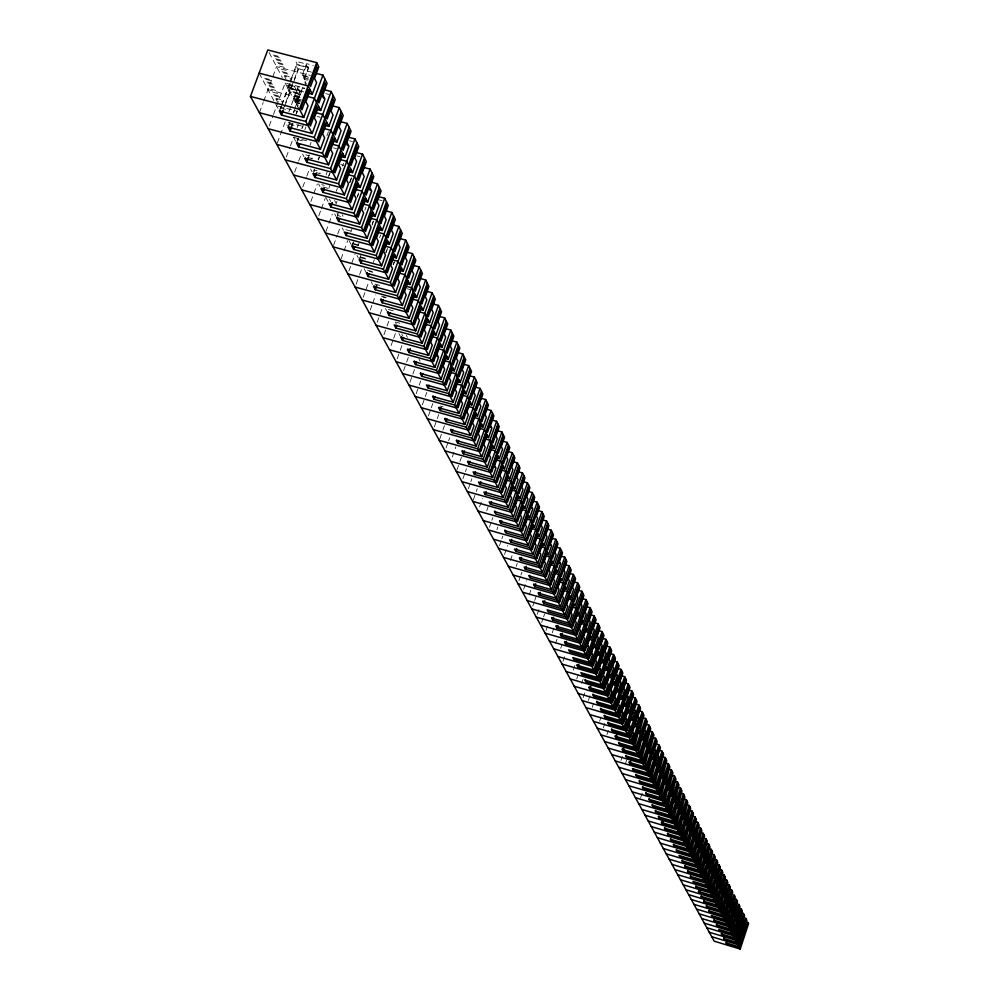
<?xml version="1.0" encoding="UTF-8"?>
<svg xmlns="http://www.w3.org/2000/svg" width="999" height="999" viewBox="0 0 999 999"><rect width="100%" height="100%" fill="white"/><g stroke="black" fill="none" stroke-linecap="round" stroke-linejoin="round"><path stroke-width="0.75" stroke-dasharray="5 3.75" d="M640.609 797.839L642.557 792.057M620.978 760.426L622.352 756.355M625.299 764.01L626.673 759.952M603.309 727.909L605.207 722.327M606.93 734.565L608.341 730.406M581.643 683.341L583.129 679.008M583.079 697.702L586.026 689.085M588.399 700.461L590.834 693.318M592.195 707.454L593.643 703.196M599.65 721.166L601.073 716.957M560.714 648.314L562.125 644.23M562.999 661.363L565.322 654.595M573.226 670.179L575.736 662.874M576.723 678.983L578.209 674.625M537.25 614.298L539.685 607.267M541.683 622.402L543.131 618.206M543.618 616.808L544.58 614.023M546.053 630.394L547.489 626.236M552.272 632.767L554.657 625.874M555.581 643.331L556.992 639.223M518.931 580.794L520.429 576.473M520.929 575.037L521.928 572.152M523.601 589.335L526.585 580.744M529.195 594.929L531.168 589.235M532.767 606.093L534.228 601.848M534.715 600.436L537.175 593.369M499.5 545.654L501.411 540.197M501.885 538.836L502.847 536.101M504.52 554.445L507.592 545.641M510.402 560.439L512.437 554.595M516.208 566.333L517.22 563.436M479.545 506.868L482.492 498.464M486.713 510.851L488.174 506.68M489.423 527.222L491.358 521.69M491.845 520.317L492.807 517.544M496.903 529.632L497.864 526.898M456.88 470.104L459.428 462.924M459.927 461.476L461.451 457.167M462.924 478.783L464.947 473.076M465.447 471.64L466.458 468.793M468.381 488.748L470.379 483.079M470.879 481.655L471.878 478.821M473.264 499.987L475.736 492.944M476.236 491.533L477.222 488.711M439.772 438.873L442.37 431.543M442.894 430.07L444.455 425.661M446.078 447.989L448.139 442.157M448.663 440.696L449.687 437.787M452.285 456.955L455.869 446.828M416.171 393.681L418.668 386.663M419.18 385.264L420.679 381.056M422.315 404.92L424.8 397.952M425.299 396.566L426.785 392.382M428.371 415.984L430.831 409.078M431.331 407.692L432.804 403.546M434.34 426.885L438.736 414.535M397.127 358.878L399.7 351.723M400.212 350.287L402.272 344.555M403.584 370.666L406.131 363.549M406.63 362.125L408.678 356.443M409.927 382.255L414.473 369.555M377.16 322.39L382.442 307.742M383.928 334.752L386.551 327.485M387.063 326.024L389.16 320.217M391.096 345.467L393.181 339.697M393.693 338.261L395.766 332.48M356.119 284.265L359.165 275.874M359.665 274.475L361.7 268.893M379.645 237.65L380.644 234.902M373.314 262.412L374.338 259.59M363.224 297.252L368.756 281.993M385.714 252.772L386.738 249.962M386.151 252.535L387.624 248.451M370.217 310.027L372.202 304.508M372.702 303.134L375.686 294.88M393.107 264.673L394.118 261.888M393.519 264.485L394.493 261.775M356.98 197.29L358.566 192.957M357.43 197.065L358.454 194.256M341.021 259.053L347.752 240.597M350.849 232.105L351.873 229.27M352.322 244.568L353.371 241.696M364.872 210.077L365.921 207.218M352.385 245.404L353.396 242.607M348.888 271.066L355.032 254.158M358.104 245.729L359.128 242.907M359.677 258.304L360.714 255.444M372.115 224.076L373.139 221.229M359.74 259.128L360.751 256.356M372.04 225.275L373.539 221.129M318.731 215.946L320.854 210.14M321.391 208.679L325.112 198.514M328.833 188.361L329.895 185.464M342.557 166.146L343.556 163.399M336.251 191.296L337.287 188.436M325.936 231.518L332.267 214.223M335.951 204.146L337 201.274M337.212 216.396L338.274 213.461M349.475 182.817L351.611 176.985M349.937 182.592L352.01 176.935M333.541 245.404L337.2 235.389M337.724 233.966L340.334 226.81M310.152 145.03L311.089 142.457M308.079 157.867L309.153 154.945M302.772 187.1L306.343 177.422M306.843 176.036L309.39 169.106M313.499 172.303L314.523 169.505M318.132 159.678L319.168 156.868M326.898 135.864L328.434 131.656M318.406 160.015L319.48 157.105M310.851 201.561L317.307 183.991M326.124 174.763L327.148 171.978M328.434 176.523L329.495 173.639M329.121 175.724L330.132 172.939M277.335 143.007L285.214 121.728L287.3 125.637M288.873 111.826L290.971 106.169M291.496 104.758L293.594 99.101L301.036 101.049M299.887 103.659L295.816 102.597L293.669 98.501L297.977 86.863L304.77 88.649M307.118 80.107L304.395 79.396L302.272 75.25L306.568 63.649L313.361 65.422M297.827 88.436L294.318 97.89L296.678 102.41L299.538 103.159M306.418 65.222L302.922 74.663L305.269 79.208L308.117 79.945M295.966 101.036L299.463 91.583L297.103 87.063L287.125 84.453L290.222 90.347L297.989 69.393L296.353 66.221L290.522 81.955M304.558 77.835L308.042 68.419L305.694 63.849L295.729 61.264L297.365 64.46L307.317 67.045M295.816 102.597L300.112 90.984L297.977 86.863M304.395 79.396L308.679 67.82L306.568 63.649M287.962 127.123L289.56 122.802M293.281 112.737L294.343 109.853M294.88 108.416L303.908 84.016M289.086 125.212L290.06 122.602M293.918 112.163L294.88 109.553M297.115 103.509L302.897 87.9M291.271 126.786L292.295 124.013M295.891 114.286L296.915 111.513M291.696 126.798L292.757 123.926M296.466 113.874L297.527 111.001M286.313 157.03L289.947 147.19M290.472 145.779L293.594 137.338L309.84 141.633M297.215 127.522L298.251 124.713M296.978 141.508L298.027 138.649M301.723 128.671L302.772 125.812M297.565 141.034L298.526 138.449M302.347 128.097L303.296 125.512M304.857 129.758L305.906 126.91M294.618 172.203L298.214 162.437M298.738 161.039L301.311 154.071M259.403 112.712L263.162 102.622M263.699 101.186L276.548 66.633L310.339 75.437M269.243 125.862L272.964 115.847M273.489 114.41L285.14 83.017L304.67 88.112M279.308 111.014L280.919 106.656M281.456 105.207L290.597 80.569M291.134 79.121L296.503 64.648L308.679 67.82M280.457 109.091L281.431 106.456M281.918 105.132L287.762 89.361L289.423 92.507L285.264 103.709M288.574 87.2L290.035 83.267M283.192 109.303L284.752 105.107M284.703 106.381L298.639 68.806L296.503 64.648M273.326 55.02L278.821 56.444L277.397 53.721M298.639 68.806L311.513 72.153M302.272 75.25L309.066 77.023M303.646 76.036L312.212 78.259M308.454 78.933L304.22 77.822L305.831 80.956M325.699 93.606L328.708 94.393M264.698 78.184L270.205 79.62L268.768 76.923M288.773 87.612L298.738 90.21M303.708 91.933L287.912 87.8L290.072 91.908L301.536 94.905M300.075 97.378L294.867 96.016L296.191 98.539L301.386 99.9M267.982 89.648L300.337 98.114M293.669 98.501L300.462 100.275M295.042 99.276L303.609 101.523M300.262 102.048L295.704 100.824L298.202 105.557M278.184 106.231L297.727 111.364M317.27 116.496L320.267 117.283M280.719 108.104L286.126 109.528M288.187 122.515L303.097 126.436M289.211 123.976L294.58 125.387L295.929 127.934M349.55 140.809L352.485 141.583M333.479 147.877L336.438 148.651M297.552 139.548L302.872 140.959M356.98 155.931L359.977 156.718M305.744 154.857L309.69 155.894M340.746 164.535L343.718 165.322M308.366 157.655L312.325 158.704L311.014 156.244M316.383 172.64L320.292 173.676L319.018 171.266L313.786 169.88L315.072 172.29M321.69 184.653L324.275 185.339M379.195 199.887L382.118 200.662M322.952 187.013L328.134 188.399L326.873 186.026M345.791 229.683L350.849 231.031L349.65 228.783M353.147 243.419L358.154 244.767L356.98 242.557M353.671 244.268L358.516 245.567M360.377 256.918L365.347 258.266L364.185 256.094M365.696 259.053L360.889 257.754L362.013 259.865M367.482 270.205L372.415 271.541M369.18 271.353L372.764 272.315M407.13 288.761L410.089 289.56M379.707 285.364L374.975 284.078L376.061 286.114M381.356 296.116L386.213 297.44M383.017 297.227L385.364 297.864M393.269 310.814L388.599 309.54L389.66 311.513M396.416 322.277L399.875 323.226M440.259 406.056L443.181 406.868M259.128 73.152L278.808 109.815M293.594 137.338L295.642 141.171M302.56 154.033L304.021 156.781M310.627 169.068L312.075 171.766M318.556 183.841L319.98 186.488M325.649 197.053L328.434 202.248M334.69 213.898L336.064 216.446M342.207 227.884L343.556 230.394M348.988 240.534L351.173 244.605M356.98 255.419L358.416 258.092M364.123 268.719L366.233 272.652M371.141 281.793L372.527 284.378M385.514 308.566L386.85 311.064M398.976 333.629L400.412 336.313M277.385 101.723L276.011 99.176L281.281 100.562L282.63 103.097M329.458 199.151L330.706 201.486M337.088 213.411L338.311 215.697L343.406 217.07L342.182 214.773M395.254 321.965L396.291 323.901M401.798 334.19L402.822 336.101M334.59 200.524L335.839 202.859M406.381 335.439L407.405 337.35M419.093 359.303L420.079 361.151M269.131 52.522L282.28 77.56M285.14 83.017L297.739 106.993M285.876 78.846L284.528 76.261L289.785 77.635L291.121 80.207M290.559 87.924L289.186 85.302L294.58 86.713L295.954 89.336M297.59 101.349L298.938 103.921M296.478 104.108L298.589 108.129M304.97 81.144L306.368 83.866M304.82 82.692L306.418 85.814M279.258 57.443L273.951 56.056L275.324 58.691L280.632 60.077L279.258 57.443M281.181 61.126L275.874 59.753L277.247 62.375L282.555 63.749L281.181 61.126M283.092 64.798L277.797 63.424L279.171 66.034L284.453 67.408L283.092 64.798M286.076 70.367L280.619 68.956L282.018 71.628L287.462 73.039L286.076 70.367M287.899 74.013L282.63 72.64L283.978 75.237L289.248 76.598L287.899 74.013M270.654 80.594L265.334 79.208L266.721 81.806L272.028 83.204L270.654 80.594M296.378 90.297L291.159 88.923L292.482 91.471L297.702 92.832L296.378 90.297M272.59 84.241L267.282 82.855L268.669 85.439L273.963 86.838L272.59 84.241M298.226 93.844L293.019 92.482L294.343 95.005L299.538 96.366L298.226 93.844M274.525 87.875L269.218 86.488L270.604 89.061L275.899 90.447L274.525 87.875M277.535 93.382L272.078 91.945L273.489 94.593L278.933 96.016L277.535 93.382M279.37 96.978L274.101 95.604L275.474 98.152L280.731 99.538L279.37 96.978"/><path stroke-width="1.5" d="M739.322 905.294L730.818 931.13L704.258 923.126M735.664 919.355L732.005 933.403L718.756 929.407L719.367 930.544L732.604 934.54L734.377 937.936L738.024 923.95M732.604 934.54L741.071 908.803L738.136 907.916M741.658 909.964L733.204 935.676L706.78 927.696M740.359 928.508L736.738 942.407L734.977 939.06L743.393 913.436L740.471 912.549M743.98 914.584L735.564 940.171L709.265 932.242M742.669 933.016L739.06 946.852L737.324 943.531L745.704 918.019L746.84 920.291L743.244 934.127L741.508 930.768L738.598 929.882M746.278 919.155L737.899 944.629L711.725 936.725M747.976 922.564L748.551 923.688L740.222 949.05L739.647 947.951L747.976 922.564L745.079 921.69M715.921 880.881L712.125 895.529L710.177 891.82L719.08 864.934L716.308 864.11M719.717 866.208L710.826 893.056L683.216 884.777M718.481 885.863L714.697 900.436L712.774 896.752L721.628 870.004L718.868 869.192M722.252 871.265L713.423 897.989L685.938 889.747M721.003 890.796L717.245 905.281L715.346 901.647L724.138 875.037L721.403 874.212M724.762 876.273L715.983 902.871L688.636 894.654M723.513 895.678L719.767 910.089L717.881 906.493L726.635 880.007L723.913 879.195M727.26 881.243L718.518 907.691L691.308 899.525M725.986 900.511L722.265 914.847L720.404 911.288L729.108 884.927L726.398 884.115M729.72 886.15L721.028 912.474L693.955 904.332M728.446 905.294L724.737 919.555L722.889 916.033L731.543 889.797L728.845 888.985M732.155 891.008L723.513 917.207L696.565 909.102M730.868 910.027L727.185 924.225L725.349 920.728L733.965 894.617L735.164 897.015L731.48 911.2L729.657 907.666L726.685 906.767M734.565 895.816L725.973 921.89L699.163 913.823M733.278 914.709L729.607 928.833L727.796 925.374L736.363 899.387L733.391 898.501M736.95 900.574L728.396 926.535L701.723 918.493M732.005 933.403L730.207 929.982L738.723 904.12L739.909 906.468L736.251 920.504L734.477 917.045L731.518 916.158M694.48 839.085L690.534 854.382L676.173 850.112L676.897 851.448L691.233 855.731L693.331 859.727L697.265 844.505M691.233 855.731L700.499 827.896L697.639 827.047M701.186 829.27L691.932 857.067L663.311 848.526M700.012 849.862L696.103 864.997L694.03 861.051L703.234 833.353L700.386 832.504M703.92 834.714L694.73 862.362L666.246 853.87M702.734 855.169L698.85 870.216L696.79 866.308L705.943 838.76L703.109 837.911M706.618 840.097L697.477 867.619L669.155 859.165M705.419 860.414L701.56 875.386L699.525 871.515L708.628 844.105L705.806 843.268M709.29 845.429L700.212 872.814L672.027 864.397M708.091 865.609L704.245 880.506L702.235 876.672L711.288 849.4L708.478 848.563M711.937 850.711L702.909 877.959L674.862 869.567M712.774 896.752L699 892.631L699.887 889.959M710.726 870.753L706.892 885.564L704.907 881.767L713.91 854.632L711.113 853.795M714.56 855.931L705.569 883.041L677.672 874.687M713.336 875.836L709.527 890.571L707.554 886.825L716.508 859.814L713.723 858.978M717.157 861.101L708.216 888.074L680.456 879.757M674.138 799.437L670.054 815.371L655.157 810.963L655.931 812.412L670.816 816.82L673.076 821.128L677.147 805.294M670.816 816.82L680.469 787.961L677.497 787.087M681.218 789.435L671.578 818.256L641.87 809.465M680.119 811.076L676.073 826.822L673.826 822.564L683.428 793.855L680.469 792.981M684.165 795.316L674.575 823.988L645.029 815.221M683.054 816.807L679.02 832.454L676.81 828.246L686.35 799.687L683.403 798.813M687.075 801.136L677.547 829.645L648.164 820.928M685.951 822.464L681.955 838.036L679.757 833.853L689.248 805.444L686.313 804.582M689.959 806.88L680.494 835.251L651.261 826.573M688.823 828.059L684.839 843.543L682.679 839.41L692.107 811.151L689.198 810.289M692.819 812.574L683.403 840.796L654.32 832.155M691.67 833.603L687.699 848.988L685.564 844.917L694.929 816.795L692.032 815.933M695.629 818.193L686.276 846.278L657.354 837.674M690.534 854.382L688.411 850.349L697.727 822.377L694.854 821.515M698.426 823.763L689.123 851.697L660.351 843.131M655.394 762.911L651.186 779.407L648.738 774.737L658.816 744.779L656.006 743.968M659.627 746.39L649.55 776.298L618.681 767.22M653.408 763.661L656.206 764.485L658.716 757.03L657.916 755.444L660.426 747.989L658.816 744.779M658.616 769.18L654.42 785.576L651.997 780.956L662.012 751.161L659.228 750.349M662.812 752.746L652.809 782.504L622.102 773.463M661.788 775.361L657.617 791.67L655.219 787.112L665.184 757.479L662.399 756.655M665.971 759.04L656.018 788.636L625.499 779.632M664.934 781.493L660.776 797.702L658.416 793.181L668.306 763.711L665.546 762.899M669.08 765.259L659.203 794.692L628.846 785.738M668.031 787.537L663.91 803.658L661.563 799.2L671.403 769.879L668.656 769.068M672.165 771.403L662.349 800.686L632.155 791.77M671.103 793.531L666.995 809.552L664.685 805.132L674.462 775.973L671.728 775.174M675.224 777.484L665.459 806.605L635.426 797.726M676.81 828.246L662.087 823.875L663.036 821.016M670.054 815.371L667.769 811.013L677.484 782.005L674.487 781.118M678.234 783.491L668.531 812.462L638.661 803.633M635.314 723.751L632.692 731.468L633.566 733.154L630.956 740.871L628.321 735.863L638.811 704.882L635.901 704.045M639.672 706.605L629.208 737.537L597.252 728.196M633.279 724.587L636.176 725.436L638.786 717.732L637.924 716.033L640.534 708.316L638.811 704.882M638.761 730.469L634.427 747.489L631.83 742.532L642.245 711.738L639.348 710.888M643.094 713.436L632.692 744.193L600.936 734.889M652.147 756.568L647.914 773.176L645.429 768.456L629.87 763.873L630.794 761.138M642.17 737.112L637.861 754.02L635.289 749.125L645.641 718.506L642.757 717.669M646.478 720.179L636.151 750.761L604.57 741.508M640.147 737.924L643.006 738.761L645.579 731.143L644.742 729.482L647.315 721.852L645.641 718.506M645.529 743.681L641.246 760.476L638.711 755.644L648.988 725.187L646.128 724.35M649.825 726.847L639.56 757.267L608.154 748.051M648.863 750.162L644.605 766.87L642.095 762.087L652.31 731.792L649.462 730.968M653.121 733.441L642.931 763.686L611.713 754.52M645.429 768.456L655.581 738.323L652.759 737.499M656.393 739.947L646.266 770.029L615.209 760.901M650.149 757.342L652.971 758.166L655.494 750.674L654.682 749.063L657.205 741.57L655.581 738.323M613.723 681.668L611.001 689.66L611.937 691.458L609.215 699.45L592.707 694.655L593.668 696.44L610.152 701.236L612.949 706.568L615.646 698.626L614.722 696.84L617.432 688.898M610.152 701.236L620.991 669.367L618.006 668.506M621.915 671.203L611.088 703.021L578.184 693.456M615.372 689.822L618.344 690.696L621.041 682.767L620.129 680.956L622.827 673.026L620.991 669.367M621.091 696.041L618.406 703.945L619.318 705.706L616.645 713.598L613.873 708.328L624.65 676.648L620.179 675.361M625.549 678.458L614.797 710.089L582.092 700.574M624.712 703.096L622.04 710.951L622.951 712.687L620.279 720.541L617.557 715.346L628.246 683.84L625.287 682.979M629.145 685.626L618.468 717.082L585.951 707.604M631.83 742.532L615.908 737.874L616.858 735.077M628.284 710.064L625.636 717.869L626.535 719.592L623.888 727.397L621.191 722.265L631.818 690.946L628.87 690.084M632.692 692.707L622.09 723.975L589.772 714.547M626.248 710.938L629.17 711.788L631.818 703.995L630.931 702.26L633.578 694.455L631.818 690.946M631.818 716.945L629.183 724.712L630.069 726.41L627.447 734.178L624.775 729.108L635.327 697.951L632.404 697.102M636.201 699.7L625.674 730.793L593.531 721.415M638.711 755.644L622.976 751.023L623.913 748.263M594.455 644.118L591.645 652.347L592.632 654.27L589.822 662.499L572.802 657.579L573.826 659.49L590.821 664.41L593.806 670.079L596.59 661.9L595.616 660.002L598.413 651.823M592.607 645.242L595.454 646.053L598.264 637.837L597.265 635.888L600.087 627.672L598.114 623.738L595.267 622.926M590.821 664.41L602.047 631.593L599.213 630.769M603.021 633.528L591.82 666.308L557.904 656.493M596.565 652.921L599.388 653.733L602.172 645.566L601.198 643.643L603.995 635.476L602.047 631.593M602.31 659.427L599.525 667.557L600.499 669.43L597.727 677.559L594.792 671.965L605.931 639.335L601.71 638.124M609.215 699.45L606.381 694.055L589.797 689.235L590.784 686.325M606.893 641.258L595.766 673.838L562.062 664.073M600.474 660.501L603.271 661.313L606.043 653.196L605.082 651.298L607.854 643.169L605.931 639.335M606.156 666.932L603.396 675.024L604.358 676.872L601.61 684.952L598.701 679.42L609.765 646.99L605.581 645.779M610.726 648.888L599.675 681.268L566.171 671.565M604.333 667.994L607.117 668.793L609.865 660.726L608.915 658.853L611.663 650.774L609.765 646.99M609.964 674.35L607.23 682.379L608.166 684.215L605.431 692.245L602.572 686.788L613.561 654.545L609.39 653.346M614.497 656.418L603.521 688.611L570.229 678.945M606.381 694.055L617.295 662L614.535 661.201M618.231 663.848L607.33 695.866L574.238 686.251M573.913 604.083L570.991 612.574L572.065 614.622L569.143 623.101L551.573 618.056L552.672 620.092L570.204 625.137L573.389 631.193L576.286 622.764L575.237 620.741L578.134 612.3M570.204 625.137L581.843 591.308L577.459 590.059M590.459 636.313L587.612 644.605L588.623 646.553L585.789 654.832L582.742 649L565.521 644.043L566.47 641.271M582.879 593.381L571.278 627.16L536.276 617.107M576.273 613.511L579.183 614.335L582.067 605.918L581.031 603.871L583.928 595.454L581.843 591.308M582.292 620.416L579.42 628.796L580.456 630.794L577.572 639.173L574.437 633.191L585.988 599.575L581.63 598.326M587.012 601.623L575.486 635.189L540.721 625.187M580.431 621.59L583.329 622.427L586.201 614.06L585.164 612.037L588.036 603.671L585.988 599.575M586.401 628.421L583.541 636.75L584.565 638.723L581.718 647.052L578.621 641.146L590.084 607.729L587.2 606.905M591.096 609.752L579.657 643.119L545.092 633.166M584.552 629.582L587.424 630.406L590.272 622.09L589.26 620.092L592.107 611.775L590.084 607.729M582.742 649L594.118 615.784L591.258 614.972M594.792 671.965L577.897 667.07L578.821 664.347M595.117 617.782L583.766 650.948L549.425 641.046M589.822 662.499L586.8 656.755L598.114 623.738M599.1 625.711L587.812 658.678L553.683 648.826M556.48 570.092L553.471 578.796L554.595 580.956L551.585 589.647L548.189 583.179L560.264 548.276L556.081 547.09M561.376 550.499L549.325 585.339L513.186 575.037M569.642 595.754L566.708 604.295L567.782 606.368L564.847 614.909L561.575 608.691L543.806 603.596L544.792 600.749M554.82 571.478L557.592 572.265L560.589 563.586L559.477 561.401L562.487 552.709L560.264 548.276M560.926 578.758L557.942 587.412L559.053 589.547L556.068 598.189L552.709 591.795L564.697 557.117L560.202 555.844M565.796 559.303L553.833 593.93L517.932 583.678M565.309 587.312L562.35 595.904L563.448 598.014L560.489 606.605L557.18 600.299L569.068 565.834L564.597 564.572M570.154 567.994L558.279 602.409L522.602 592.207M552.672 620.092L553.646 617.282M563.436 588.586L566.408 589.435L569.355 580.869L568.269 578.733L571.228 570.154L569.068 565.834M561.575 608.691L573.389 574.437L570.429 573.601M574.45 576.573L562.674 610.764L527.222 600.611M574.437 633.191L557.005 628.184L557.979 625.386M567.769 597.002L570.716 597.852L573.651 589.323L572.577 587.225L575.524 578.696L573.389 574.437M569.143 623.101L565.921 616.97L577.647 582.929L573.239 581.668M578.696 585.039L566.995 619.018L531.78 608.915M578.621 641.146L561.301 636.163L562.25 633.378M538.061 534.19L534.952 543.119L536.151 545.404L533.041 554.333L529.458 547.489L510.839 542.207L509.602 539.91L528.246 545.192L531.368 536.201L530.169 533.891L533.291 524.9M531.63 526.423L534.49 527.235L537.612 518.269L536.413 515.921L539.535 506.955L537.15 502.197L532.829 500.986M529.458 547.489L541.908 511.675L537.612 510.464M543.081 514.023L530.656 549.775L493.543 539.248M551.972 561.301L548.938 570.054L550.074 572.252L547.052 581.006L543.606 574.437L525.362 569.243L526.373 566.321M536.401 535.689L539.235 536.488L542.332 527.584L541.158 525.274L544.255 516.358L541.908 511.675M542.757 543.356L539.685 552.222L540.859 554.482L537.774 563.349L534.24 556.593L546.59 521.016L542.332 519.817M547.752 523.326L535.427 558.853L498.551 548.376M541.096 544.817L543.931 545.616L546.99 536.775L545.841 534.49L548.913 525.636L546.59 521.016M547.39 552.385L544.343 561.201L545.491 563.424L542.445 572.24L538.948 565.571L551.211 530.232L546.977 529.033M552.36 532.517L540.122 567.807L503.496 557.392M552.709 591.795L534.715 586.65L535.714 583.766M545.741 553.833L548.538 554.632L551.585 545.841L550.449 543.581L553.496 534.79L551.211 530.232M543.606 574.437L555.769 539.31L551.56 538.124M556.893 541.57L544.755 576.635L508.366 566.271M557.18 600.299L539.285 595.179L540.284 592.32M550.312 562.712L553.096 563.511L556.118 554.77L554.994 552.547L558.016 543.806L555.769 539.31M518.581 496.216L515.384 505.382L516.633 507.804L513.436 516.97L509.64 509.727L490.509 504.333L489.198 501.898L508.354 507.292L511.588 498.064L510.302 495.616L513.536 486.388M511.863 488.036L514.797 488.861L518.019 479.657L516.758 477.172L519.98 467.957L517.457 462.924L513.011 461.688M509.64 509.727L522.489 472.952L518.081 471.728M523.738 475.437L510.914 512.15L472.764 501.398M516.908 497.839L519.83 498.663L523.026 489.522L521.778 487.062L524.975 477.922L522.489 472.952M523.551 505.919L520.379 515.022L521.615 517.407L518.444 526.51L514.697 519.368L527.447 482.842L523.064 481.618M528.671 485.289L515.946 521.753L478.071 511.063M510.839 542.207L511.8 539.46M521.878 507.504L524.787 508.316L527.959 499.238L526.723 496.828L529.895 487.737L527.447 482.842M528.459 515.472L525.312 524.525L526.535 526.873L523.376 535.914L519.68 528.871L532.33 492.594L527.984 491.371M533.541 495.005L520.916 531.231L483.304 520.591M534.24 556.593L515.746 551.348L516.708 548.613M526.785 517.032L529.67 517.844L532.817 508.828L531.605 506.443L534.752 497.415L532.33 492.594M528.246 545.192L524.6 538.249L537.15 502.197M538.349 504.582L525.824 540.571L488.449 529.982M538.948 565.571L520.591 560.352L521.615 557.417M497.952 456.006L494.642 465.422L495.966 467.982L492.669 477.397L488.636 469.717L501.91 431.943L497.702 430.769M503.234 434.577L489.985 472.277L450.749 461.301M508.354 507.292L504.495 499.937L485.239 494.517L486.238 491.683M496.478 457.804L499.275 458.578L502.572 449.188L501.248 446.59L504.545 437.2L501.91 431.943M503.221 466.283L499.937 475.636L501.248 478.159L497.977 487.512L494.006 479.932L507.167 442.42L502.672 441.171M508.466 445.017L495.329 482.467L456.381 471.54M490.509 504.333L491.496 501.51M501.535 467.994L504.52 468.818L507.792 459.503L506.493 456.93L509.765 447.602L507.167 442.42M508.416 476.411L505.157 485.689L506.456 488.186L503.209 497.477L499.288 490.01L512.35 452.747L507.879 451.498M513.636 455.307L500.599 492.507L461.913 481.643M506.73 478.084L509.702 478.908L512.949 469.655L511.663 467.12L514.91 457.854L512.35 452.747M504.495 499.937L517.457 462.924M518.718 465.447L505.794 502.397L467.382 491.595M519.68 528.871L500.824 523.538L501.798 520.754M476.048 413.324L472.627 423.002L474.038 425.724L470.629 435.402L450.487 429.795L451.935 432.505L472.04 438.099L476.261 446.141L479.645 436.526L478.259 433.841L481.643 424.225M492.594 445.566L489.26 455.044L490.609 457.654L487.275 467.132L483.191 459.328L463.374 453.796L464.41 450.874M474.587 415.272L477.46 416.059L480.869 406.406L479.47 403.646L482.879 393.993L480.082 388.399L475.749 387.212M472.04 438.099L485.664 399.538L481.356 398.351M487.037 402.285L473.451 440.796L433.366 429.632M488.636 469.717L468.956 464.21L469.992 461.301M480.182 426.136L483.029 426.935L486.413 417.345L485.039 414.622L488.424 405.032L485.664 399.538M487.162 434.977L483.803 444.53L485.177 447.177L481.818 456.718L477.659 448.801L491.158 410.502L485.464 408.928M492.519 413.211L479.045 451.448L439.248 440.347M494.006 479.932L474.463 474.463L475.487 471.578M485.689 436.85L488.523 437.637L491.883 428.121L490.521 425.449L493.881 415.921L491.158 410.502M483.191 459.328L496.578 421.303L492.332 420.117M497.914 423.976L484.552 461.938L445.042 450.899M499.288 490.01L479.895 484.565L480.906 481.705M491.121 447.402L493.943 448.189L497.265 438.736L495.929 436.101L499.25 426.635L496.578 421.303M458.728 379.558L455.219 389.448L456.693 392.295L453.196 402.185L448.701 393.631L462.799 353.958L456.893 352.335M464.273 356.88L450.199 396.491L408.916 385.09M470.629 435.402L466.346 427.235L446.091 421.615L447.077 418.843M457.267 381.618L460.202 382.43L463.698 372.565L462.237 369.68L465.734 359.802L462.799 353.958M464.585 390.984L461.113 400.799L462.574 403.608L459.09 413.424L454.67 405.007L468.643 365.609L462.787 364.011M470.092 368.506L456.156 407.829L415.172 396.478M451.935 432.505L452.909 429.757M463.124 393.007L466.046 393.818L469.505 384.016L468.069 381.168L471.54 371.378L468.643 365.609M470.367 402.235L466.908 411.988L468.356 414.76L464.91 424.5L460.551 416.208L474.413 377.098L468.581 375.499M475.836 379.932L462.013 418.981L421.328 407.704M477.659 448.801L457.704 443.231L458.666 440.497M468.893 404.22L471.79 405.02L475.237 395.304L473.813 392.495L477.247 382.767L474.413 377.098M466.346 427.235L480.082 388.399M481.481 391.196L467.782 429.97L427.397 418.743M452.772 367.944L449.225 377.909L450.736 380.806L447.19 390.759L442.632 382.08L421.765 376.323L422.789 373.464M440.571 344.168L436.963 354.27L438.524 357.267L434.915 367.37L430.207 358.404L444.692 317.844L439.048 316.308M446.228 320.916L431.78 361.401L389.548 349.8M439.11 346.353L442.12 347.177L445.716 337.1L444.168 334.066L447.764 323.988L444.692 317.844M448.701 393.631L427.997 387.912L429.008 385.077M446.715 356.144L443.144 366.183L444.68 369.131L441.108 379.158L436.476 370.329L450.824 330.07L444.83 328.434M452.347 333.104L438.024 373.289L396.103 361.75M445.254 358.291L448.239 359.116L451.798 349.113L450.287 346.129L453.858 336.114L450.824 330.07M454.67 405.007L434.115 399.325L435.127 396.503M442.632 382.08L456.855 342.108L452.397 340.884M458.354 345.092L444.168 384.977L402.56 373.514M460.551 416.208L440.147 410.552L441.146 407.767M451.311 370.042L454.27 370.866L457.804 360.926L456.306 357.992L459.84 348.052L456.855 342.108M434.328 331.98L430.681 342.17L432.267 345.217L428.633 355.382L423.851 346.278L402.497 340.422L403.546 337.512M421.516 307.03L417.819 317.37L419.443 320.504L415.746 330.831L410.801 321.416L425.686 279.957L419.917 278.396M427.31 283.179L412.462 324.575L369.218 312.774M420.267 309.415L423.139 310.19L426.835 299.887L425.224 296.703L428.921 286.401L425.686 279.957M410.189 348.451L409.178 351.286L407.929 348.963M430.207 358.404L409.028 352.585L410.065 349.687M427.972 319.605L424.3 329.87L425.911 332.967L422.24 343.206L417.382 333.953L432.13 292.794L426.398 291.233M433.716 295.966L419.006 337.05L376.111 325.324M426.723 321.94L429.57 322.727L433.229 312.5L431.643 309.365L435.302 299.126L432.13 292.794M436.476 370.329L415.447 364.548L416.483 361.675M423.851 346.278L438.461 305.419L432.779 303.871M440.022 308.541L425.449 349.325L382.879 337.662M433.067 334.278L435.889 335.052L439.523 324.9L437.962 321.815L441.583 311.663L438.461 305.419M414.96 294.243L411.213 304.658L412.874 307.854L409.14 318.256L404.12 308.691L382.255 302.734L383.266 299.95M401.511 268.019L397.702 278.596L399.413 281.893L395.604 292.457L390.409 282.567L405.719 240.147L399.8 238.549M407.417 243.531L392.145 285.876L347.864 273.876M400.274 270.554L403.209 271.353L407.018 260.814L405.319 257.467L409.115 246.915L405.719 240.147M410.801 321.416L389.111 315.509L390.109 312.749M408.291 281.243L404.52 291.733L406.206 294.98L402.435 305.469L397.327 295.729L412.487 253.634L406.618 252.06M414.16 256.968L399.026 298.988L355.107 287.063M407.055 283.728L409.965 284.515L413.736 274.051L412.063 270.766L415.834 260.302L412.487 253.634M417.382 333.953L395.866 328.072L396.853 325.324M404.12 308.691L419.143 266.908L413.324 265.334M420.791 270.18L405.794 311.888L362.225 300.025M413.711 296.678L416.608 297.465L420.342 287.075L418.693 283.841L422.427 273.451L419.143 266.908M386.501 201.835L370.779 245.167L325.412 232.967M380.457 226.985L376.536 237.812L378.334 241.296L374.425 252.098L351.798 246.004L353.646 249.463L376.223 255.544L381.606 265.784L385.489 255.057L383.703 251.636L387.6 240.896M379.245 229.683L382.255 230.494L386.163 219.705L384.378 216.184L388.286 205.394L384.715 198.264L377.61 196.366M390.409 282.567L368.194 276.548L369.218 273.726M376.223 255.544L391.833 212.462L385.826 210.851M393.594 215.971L378.022 258.978L333.029 246.84M386.376 243.544L389.36 244.343L393.231 233.641L391.471 230.182L395.354 219.468L391.833 212.462M376.423 285.664L375.437 288.386L374.088 285.876M397.327 295.729L375.287 289.747L376.81 285.539M394.605 254.583L390.759 265.235L392.507 268.594L388.661 279.233L383.379 269.168L398.838 226.423L392.869 224.825M400.574 229.87L385.152 272.54L340.509 260.477M393.381 257.155L396.341 257.954L400.174 247.34L398.451 243.931L402.297 233.304L398.838 226.423M365.809 198.439L361.8 209.428L363.673 213.024L359.677 224.013L354.021 213.224L330.869 207.03L328.921 203.396L352.11 209.603L356.144 198.526L354.245 194.855L358.291 183.779M355.831 186.313L360.177 187.462L364.21 176.423L362.325 172.715L366.358 161.663L362.587 154.146L356.768 152.61M354.021 213.224L370.092 169.106L362.874 167.195M374.425 252.098L368.956 241.683L346.191 235.564L347.24 232.667M371.953 172.802L355.906 216.833L309.777 204.495M364.797 201.298L367.669 202.06L371.653 191.096L369.805 187.45L373.801 176.486L370.092 169.106M353.646 249.463L354.695 246.591M373.201 212.837L369.23 223.739L371.066 227.285L367.108 238.187L361.551 227.585L377.472 183.816L371.74 182.293M379.295 187.45L363.411 231.131L317.657 218.856M370.754 215.26L375.025 216.396L378.971 205.532L377.16 201.948L381.106 191.071L377.472 183.816M383.379 269.168L360.989 263.124L362.025 260.277M368.956 241.683L384.715 198.264M349.126 127.298L332.592 172.415L285.277 159.852M342.844 153.671L338.711 164.935L340.684 168.731L336.563 179.982L312.974 173.714L314.997 177.485L338.536 183.741L344.405 194.917L348.489 183.766L346.553 180.032L350.637 168.856M341.858 156.706L344.805 157.492L348.913 146.266L346.965 142.42L351.074 131.194L347.165 123.401L339.76 121.453M338.536 183.741L354.945 138.911L347.602 136.975M332.068 202.722L331.019 205.582L330.02 203.721M330.869 207.03L332.38 202.897M356.868 142.745L340.509 187.487L293.594 175M349.638 171.84L352.56 172.615L356.631 161.476L354.707 157.705L358.791 146.553L354.945 138.911M352.11 209.603L346.353 198.614L362.587 154.146M361.551 227.585L338.599 221.428L339.66 218.506M364.473 157.904L348.276 202.298L301.76 189.872M326.823 122.452L322.615 133.903L324.663 137.837L320.454 149.276L314.26 137.475L331.181 91.521L323.639 89.548M308.079 157.867L306.993 160.802L305.419 157.854M336.563 179.982L330.594 168.606L306.855 162.3L308.404 158.067M333.216 95.567L316.333 141.433L268.182 128.721M325.861 125.624L328.858 126.411L333.054 115.01L331.031 111.014L335.227 99.6L331.181 91.521M334.902 138.199L330.744 149.55L332.742 153.421L328.584 164.773L322.502 153.184L339.248 107.605L331.78 105.644M316.221 173.089L315.147 175.999L313.599 173.102M314.997 177.485L316.034 174.675M341.246 111.576L324.538 157.055L276.81 144.418M332.442 140.921L336.9 142.095L341.059 130.782L339.073 126.861L343.231 115.534L339.248 107.605M330.594 168.606L347.165 123.401M324.213 188.037L323.152 190.921L321.628 188.087M346.353 198.614L323.002 192.395L324.026 189.61M291.271 126.786L290.247 129.558L288.611 126.511M314.26 137.475L290.097 131.106L291.696 126.798M310.214 90.06L305.906 101.711L308.029 105.794L303.733 117.432L299.463 109.278L316.695 62.65L267.782 49.95L250.449 96.416L714.173 941.17L740.222 949.05M308.017 93.057L312.325 94.181L316.608 82.58L314.51 78.434L318.793 66.833L316.695 62.65M318.594 106.406L314.335 117.957L316.421 121.965L312.175 133.504L305.856 121.478L322.964 75.137L315.809 73.277M322.502 153.184L298.551 146.841L299.6 143.993M325.037 79.258L307.967 125.499L259.403 112.712M316.396 109.328L320.667 110.452L324.912 98.938L322.852 94.88L327.085 83.367L322.964 75.137M282.667 110.702L281.631 113.511L279.97 110.402M305.856 121.478L281.481 115.06L283.092 110.727M259.128 73.152L308.092 85.926L312.325 94.181M307.255 96.404L314.423 98.277L320.667 110.452M315.185 112.487L322.727 114.46L328.858 126.411M250.449 96.416L299.463 109.278M303.733 117.432L279.308 111.014L281.481 115.06M324.9 128.784L330.881 130.357L336.9 142.095M312.175 133.504L287.962 127.123L290.097 131.106M331.481 144.018L338.886 145.966L344.805 157.492M320.454 149.276L296.453 142.932L298.551 146.841M340.871 159.74L346.753 161.301L352.56 172.615M328.584 164.773L304.795 158.466L306.855 162.3M348.651 174.8L354.483 176.348L360.177 187.462M354.832 189.211L362.063 191.134L367.669 202.06M344.405 194.917L321.016 188.686L323.002 192.395M363.786 204.133L369.518 205.669L375.025 216.396M371.153 218.419L376.848 219.942L382.255 230.494M359.677 224.013L336.675 217.857L338.599 221.428M378.022 232.367L384.041 233.978L389.36 244.343M367.108 238.187L344.305 232.055L346.191 235.564M385.152 246.166L391.121 247.764L396.341 257.954M392.157 259.728L398.077 261.326L403.209 271.353M381.606 265.784L359.165 259.728L360.989 263.124M399.038 273.077L404.907 274.663L409.965 284.515M388.661 279.233L366.408 273.214L368.194 276.548M405.819 286.189L411.638 287.774L416.608 297.465M395.604 292.457L373.526 286.476L375.287 289.747M412.475 299.088L418.256 300.662L423.139 310.19M402.435 305.469L380.532 299.513L382.255 302.734M419.031 311.788L424.762 313.349L429.57 322.727M409.14 318.256L387.412 312.337L389.111 315.509M425.474 324.275L431.156 325.824L435.889 335.052M415.746 330.831L394.18 324.95L395.866 328.072M431.818 336.551L437.462 338.099L442.12 347.177M422.24 343.206L400.849 337.35L402.497 340.422M437.649 348.539L443.656 350.174L448.239 359.116M428.633 355.382L407.405 349.563L409.028 352.585M443.793 360.439L449.762 362.063L454.27 370.866M434.915 367.37L413.848 361.576L415.447 364.548M449.85 372.14L455.756 373.776L460.202 382.43M441.108 379.158L420.204 373.401L421.765 376.323M457.267 384.078L461.675 385.289L466.046 393.818M447.19 390.759L426.448 385.027L427.997 387.912M461.663 395.017L467.482 396.628L471.79 405.02M453.196 402.185L432.592 396.491L434.115 399.325M467.432 406.193L473.214 407.804L477.46 416.059M459.09 413.424L438.648 407.767L440.147 410.552M474.55 417.607L478.858 418.793L483.029 426.935M478.721 428.047L484.415 429.632L488.523 437.637M464.91 424.5L444.617 418.868L446.091 421.615M485.651 439.11L489.885 440.297L493.943 448.189M491.071 449.625L495.279 450.799L499.275 458.578M476.261 446.141L456.268 440.571L457.704 443.231M496.091 459.902L500.586 461.163L504.52 468.818M481.818 456.718L461.963 451.173L463.374 453.796M501.348 470.104L505.831 471.366L509.702 478.908M487.275 467.132L467.569 461.625L468.956 464.21M506.543 480.169L510.988 481.418L514.797 488.861M492.669 477.397L473.101 471.915L474.463 474.463M511.65 490.084L516.071 491.321L519.83 498.663M497.977 487.512L478.546 482.055L479.895 484.565M516.695 499.862L521.078 501.086L524.787 508.316M503.209 497.477L483.916 492.045L485.239 494.517M521.665 509.49L526.011 510.714L529.67 517.844M526.56 518.981L530.881 520.204L534.49 527.235M513.436 516.97L494.405 511.6L495.704 514.01L514.697 519.368M531.393 528.346L535.689 529.557L539.235 536.488M518.444 526.51L499.55 521.166L500.824 523.538M536.151 537.587L540.422 538.786L543.931 545.616M523.376 535.914L504.62 530.606L505.869 532.942L524.6 538.249M540.846 546.69L545.092 547.889L548.538 554.632M545.479 555.669L549.687 556.855L553.096 563.511M533.041 554.333L514.535 549.075L515.746 551.348M550.049 564.522L554.233 565.709L557.592 572.265M537.774 563.349L519.393 558.116L520.591 560.352M554.208 573.164L558.703 574.437L562.025 580.906L565.009 572.277L563.911 570.117L566.883 561.488L564.697 557.117M542.445 572.24L524.175 567.032L525.362 569.243M558.653 581.78L563.124 583.054L566.408 589.435M547.052 581.006L528.896 575.824L530.069 578.009L548.189 583.179M564.522 590.709L567.482 591.545L570.716 597.852M551.585 589.647L533.553 584.502L534.715 586.65M567.382 598.676L571.79 599.937L574.974 606.143L577.884 597.677L576.835 595.604L579.745 587.137L577.647 582.929M556.068 598.189L538.149 593.069L539.285 595.179M571.653 606.955L576.036 608.204L579.183 614.335M560.489 606.605L542.682 601.51L543.806 603.596M575.861 615.122L580.219 616.371L583.329 622.427M564.847 614.909L547.165 609.84L548.264 611.9L565.921 616.97M581.468 623.601L584.353 624.425L587.424 630.406M585.564 631.555L588.436 632.379L591.458 638.274L594.293 630.019L593.294 628.046L596.116 619.78L594.118 615.784M573.389 631.193L555.931 626.173L557.005 628.184M589.61 639.41L592.457 640.234L595.454 646.053M577.572 639.173L560.227 634.178L561.301 636.163M593.606 647.165L596.44 647.976L599.388 653.733M581.718 647.052L564.472 642.082L565.521 644.043M597.552 654.82L600.362 655.631L603.271 661.313M585.789 654.832L568.656 649.887L569.705 651.823L586.8 656.755M601.448 662.387L604.245 663.186L607.117 668.793M605.282 669.842L608.066 670.654L610.901 676.186L613.636 668.156L612.699 666.308L615.434 658.279L613.561 654.545M593.806 670.079L576.873 665.184L577.897 667.07M607.704 676.822L611.85 678.021L614.647 683.478L617.37 675.511L616.433 673.676L619.155 665.696L617.295 662M597.727 677.559L580.906 672.689L581.905 674.55L598.701 679.42M612.587 684.427L615.584 685.289L618.344 690.696M601.61 684.952L584.89 680.107L585.876 681.942L602.572 686.788M616.283 691.62L619.268 692.482L622.002 697.814L624.675 689.922L623.776 688.149L626.448 680.257L624.65 676.648M605.431 692.245L588.823 687.424L589.797 689.235M619.942 698.713L622.914 699.575L625.611 704.844L628.271 697.002L627.372 695.242L630.032 687.399L628.246 683.84M623.563 705.731L626.51 706.593L629.17 711.788M612.949 706.568L596.54 701.798L597.489 703.558L613.873 708.328M627.135 712.662L630.057 713.511L632.692 718.656L635.314 710.901L634.452 709.19L637.075 701.435L635.327 697.951M616.645 713.598L600.324 708.84L601.261 710.589L617.557 715.346M629.208 719.093L633.566 720.354L636.176 725.436M620.279 720.541L604.058 715.808L604.994 717.532L621.191 722.265M634.14 726.273L637.037 727.122L639.61 732.142L643.943 715.134L642.245 711.738M623.888 727.397L607.754 722.689L608.678 724.4L624.775 729.108M637.587 732.966L640.471 733.803L643.006 738.761M627.447 734.178L611.413 729.495L612.312 731.181L628.321 735.863M640.996 739.572L643.856 740.409L646.365 745.304L650.649 728.508L648.988 725.187M630.956 740.871L615.009 736.201L615.908 737.874M644.355 746.091L647.202 746.927L649.687 751.772L653.945 735.077L652.31 731.792M634.427 747.489L618.581 742.844L619.467 744.492L635.289 749.125M647.677 752.547L650.511 753.383L652.971 758.166M637.861 754.02L622.102 749.4L622.976 751.023M650.973 758.928L653.783 759.752L656.206 764.485M641.246 760.476L625.574 755.881L626.448 757.492L642.095 762.087M654.22 765.234L657.017 766.046L659.415 770.729L663.598 754.332L662.012 751.161M644.605 766.87L629.02 762.287L629.87 763.873M657.429 771.465L660.202 772.277L662.574 776.91L666.745 760.601L665.184 757.479M647.914 773.176L632.417 768.618L633.266 770.192L648.738 774.737M660.601 777.622L663.361 778.433L665.709 783.004L669.854 766.807L668.306 763.711M651.186 779.407L635.776 774.874L636.613 776.435L651.997 780.956M663.736 783.716L666.483 784.527L668.806 789.048L672.939 772.939L671.403 769.879M654.42 785.576L639.098 781.068L639.922 782.604L655.219 787.112M666.845 789.734L669.58 790.546L671.865 795.017L675.973 778.995L674.462 775.973M657.617 791.67L642.382 787.175L643.194 788.698L658.416 793.181M669.642 795.616L672.627 796.49L674.899 800.911L678.983 784.989L677.484 782.005M660.776 797.702L645.629 793.231L646.44 794.729L661.563 799.2M672.677 801.498L675.649 802.372L677.884 806.742L681.955 790.921L680.469 787.961M663.91 803.658L648.838 799.2L649.637 800.686L664.685 805.132M675.674 807.317L678.633 808.191L680.856 812.524L684.889 796.777L683.428 793.855M666.995 809.552L652.01 805.107L652.797 806.58L667.769 811.013M678.646 813.086L681.58 813.948L683.778 818.231L687.799 802.572L686.35 799.687M681.58 818.78L684.502 819.642L686.675 823.875L690.671 808.303L689.248 805.444M684.477 824.412L687.399 825.274L689.535 829.457L693.518 813.985L692.107 811.151M673.076 821.128L658.254 816.732L659.028 818.169L673.826 822.564M687.349 829.982L690.247 830.843L692.369 834.977L696.34 819.592L694.929 816.795M676.073 826.822L661.326 822.452L662.087 823.875M690.197 835.489L693.081 836.35L695.179 840.446L699.113 825.137L697.727 822.377M679.02 832.454L664.36 828.109L665.109 829.507L679.757 833.853M693.006 840.946L695.866 841.795L697.951 845.853L701.872 830.631L700.499 827.896M681.955 838.036L667.357 833.69L668.106 835.089L682.679 839.41M695.791 846.34L698.638 847.189L700.699 851.198L704.595 836.063L703.234 833.353M684.839 843.543L670.329 839.222L671.066 840.596L685.564 844.917M698.538 851.685L701.373 852.522L703.408 856.493L707.292 841.433L705.943 838.76M687.699 848.988L673.264 844.692L674 846.053L688.411 850.349M701.261 856.955L704.083 857.804L706.093 861.725L709.964 846.752L708.628 844.105M703.958 862.187L706.755 863.024L708.753 866.907L712.599 852.022L711.288 849.4M693.331 859.727L679.045 855.456L679.757 856.792L694.03 861.051M706.618 867.357L709.415 868.193L711.388 872.027L715.209 857.229L713.91 854.632M696.103 864.997L681.892 860.763L682.604 862.075L696.79 866.308M709.253 872.477L712.037 873.301L713.985 877.11L717.794 862.374L716.508 859.814M698.85 870.216L684.702 865.996L685.401 867.307L699.525 871.515M711.862 877.534L714.635 878.371L716.558 882.129L720.354 867.482L719.08 864.934M701.56 875.386L687.487 871.19L688.186 872.477L702.235 876.672M714.447 882.554L717.207 883.378L719.105 887.1L722.889 872.527L721.628 870.004M704.245 880.506L690.247 876.323L690.933 877.597L704.907 881.767M717.007 887.512L719.742 888.336L721.64 892.02L725.386 877.522L724.138 875.037M706.892 885.564L692.969 881.393L693.656 882.654L707.554 886.825M719.542 892.419L722.265 893.243L724.138 896.89L727.871 882.467L726.635 880.007M709.527 890.571L695.666 886.425L696.34 887.674L710.177 891.82M712.125 895.529L698.338 891.395L699 892.631M724.525 902.097L727.222 902.909L729.058 906.48L732.754 892.207L731.543 889.797M714.697 900.436L700.986 896.315L701.648 897.539L715.346 901.647M717.245 905.281L703.608 901.185L704.258 902.397L717.881 906.493M729.108 911.488L732.08 912.374L733.878 915.883L737.549 901.76L736.363 899.387M719.767 910.089L706.193 906.006L706.83 907.204L720.404 911.288M722.265 914.847L708.753 910.788L709.39 911.975L722.889 916.033M724.737 919.555L711.288 915.509L711.925 916.682L725.349 920.728M736.263 925.349L739.185 926.235L740.933 929.632L744.555 915.733L743.393 913.436M727.185 924.225L713.81 920.191L714.435 921.353L727.796 925.374M729.607 928.833L716.295 924.824L716.907 925.973L730.207 929.982M734.377 937.936L721.191 933.953L721.802 935.076L734.977 939.06M736.738 942.407L723.613 938.448L724.213 939.559L737.324 943.531M739.06 946.852L725.998 942.894L726.598 944.005L739.647 947.951M297.09 142.333L298.701 145.317M337.275 217.245L338.748 219.98M352.385 245.404L353.796 248.052M359.74 259.128L361.139 261.726M366.97 272.615L368.344 275.175M381.081 298.913L382.405 301.386M387.962 311.738L389.26 314.173M401.386 336.763L402.647 339.111M414.373 360.989L415.596 363.261M420.716 372.802L421.915 375.05M433.104 395.904L434.265 398.077M439.148 407.18L440.297 409.315M445.104 418.281L446.241 420.392M450.974 429.22L452.085 431.293M456.755 439.985L457.854 442.033M462.437 450.586L463.524 452.609M468.044 461.038L469.105 463.024M494.867 511.026L495.854 512.874M499.999 520.604L500.974 522.415M505.057 530.032L506.018 531.83M519.817 557.554L520.741 559.265M529.32 575.274L530.219 576.935M533.978 583.94L534.852 585.589M538.561 592.507L539.435 594.13M543.094 600.948L543.956 602.559M551.972 617.507L552.809 619.068M556.331 625.624L557.155 627.16M560.626 633.628L561.438 635.152M564.86 641.533L565.671 643.031M577.26 664.647L578.034 666.083M585.264 679.57L586.013 680.981M589.185 686.887L589.934 688.274M593.069 694.118L593.806 695.491M596.903 701.261L597.627 702.622M600.686 708.316L601.398 709.652M604.42 715.284L605.132 716.608M608.116 722.165L608.816 723.476M611.763 728.958L612.449 730.257M615.359 735.676L616.046 736.962M618.918 742.319L619.605 743.581M622.439 748.875L623.114 750.124M625.923 755.369L626.585 756.593M629.358 761.775L630.007 762.986M636.113 774.362L636.75 775.549M639.435 780.556L640.059 781.73M642.707 786.663L643.331 787.836M645.953 792.719L646.578 793.868M649.163 798.701L649.775 799.837M652.335 804.607L652.934 805.731M655.469 810.451L656.068 811.563M658.566 816.233L659.165 817.332M661.638 821.952L662.225 823.039M664.672 827.609L665.247 828.683M667.669 833.203L668.244 834.265M670.641 838.735L671.203 839.784M673.576 844.205L674.125 845.241M676.473 849.612L677.022 850.649M682.192 860.264L682.729 861.275M685.002 865.509L685.539 866.508M687.787 870.703L688.311 871.69M690.534 875.836L691.058 876.81M695.953 885.938L696.478 886.9M698.626 890.908L699.138 891.857M701.273 895.841L701.773 896.777M703.883 900.711L704.382 901.635M706.468 905.531L706.967 906.455M709.028 910.314L709.515 911.225M714.085 919.717L714.56 920.603M716.57 924.35L717.032 925.236M721.465 933.478L721.927 934.352M723.875 937.986L724.337 938.835M726.261 942.432L726.723 943.281M436.176 354.358L437.375 356.655M493.893 465.472L494.917 467.432M586.95 644.605L587.724 646.091M590.971 652.347L591.745 653.821M598.876 667.557L599.625 668.993M602.747 675.012L603.483 676.435M614.085 696.84L614.797 698.201M617.769 703.933L618.468 705.282M624.999 717.856L625.686 719.18M628.558 724.7L629.233 725.998M632.067 731.455L632.729 732.742M635.539 738.136L636.201 739.397M638.96 744.73L639.61 745.991M645.691 757.692L646.328 758.915M649 764.06L649.637 765.271M658.703 782.729L659.315 783.903M661.862 788.81L662.462 789.972M664.984 794.829L665.584 795.966M668.069 800.773L668.656 801.897M671.128 806.643L671.703 807.766M680.082 823.9L680.644 824.974M683.004 829.52L683.566 830.581M685.888 835.077L686.438 836.138M688.748 840.584L689.298 841.633M691.583 846.028L692.12 847.052M697.14 856.73L697.664 857.741M699.874 862L700.399 863.011M702.584 867.219L703.109 868.206M707.916 877.484L708.428 878.458M710.551 882.542L711.051 883.503M713.149 887.537L713.636 888.486M715.721 892.482L716.208 893.431M720.779 902.234L721.253 903.158M725.736 911.787L726.211 912.686M728.184 916.495L728.646 917.382M730.606 921.153L731.068 922.04M733.004 925.761L733.453 926.635M737.724 934.852L738.161 935.713M740.047 939.322L740.484 940.171M724.75 898.101L726.61 901.71L730.331 887.362L729.108 884.927M736.837 921.665L738.611 925.099L742.245 911.125L741.071 908.803M743.818 935.251L744.38 936.363M321.978 95.067L323.564 98.177M346.104 142.582L347.602 145.529M368.968 187.6L370.392 190.397M489.772 425.512L490.809 427.56M530.894 506.481L531.818 508.304M549.75 543.606L550.624 545.342M558.791 561.413L559.64 563.099M615.784 673.676L616.495 675.074M626.735 695.229L627.422 696.578M633.816 709.178L634.49 710.489M640.721 722.776L641.383 724.063M650.786 742.594L651.423 743.843M654.058 749.05L654.682 750.274M663.661 767.956L664.273 769.143M666.795 774.113L667.394 775.286M669.892 780.207L670.479 781.368M672.939 786.225L673.526 787.374M675.973 792.182L676.548 793.318M678.958 798.076L679.532 799.188M681.917 803.895L682.479 805.007M684.839 809.652L685.401 810.751M687.737 815.346L688.286 816.433M690.596 820.991L691.133 822.065M698.988 837.524L699.525 838.561M701.735 842.919L702.26 843.955M707.13 853.546L707.642 854.557M709.777 858.778L710.289 859.764M715.009 869.068L715.509 870.042M717.582 874.137L718.069 875.099M722.652 884.115L723.126 885.052M727.609 893.893L728.084 894.817M730.057 898.7L730.519 899.624M734.877 908.191L735.326 909.09M739.597 917.482L740.047 918.368M741.92 922.065L742.369 922.939M734.777 919.867L731.705 930.606L734.777 919.867M739.023 906.955L735.951 917.694L739.023 906.955M737.137 924.462L734.078 935.151L737.137 924.462M741.37 911.612L738.311 922.302L741.37 911.612M739.485 929.02L736.438 939.647L739.485 929.02M743.693 916.233L740.646 926.86L743.693 916.233M741.807 933.528L738.773 944.105L741.807 933.528M745.978 920.803L742.956 931.368L745.978 920.803M714.984 881.368L711.775 892.557L714.984 881.368M719.417 867.956L716.221 879.132L719.417 867.956M717.544 886.35L714.36 897.477L717.544 886.35M721.952 873.001L718.768 884.127L721.952 873.001M720.079 891.283L716.907 902.359L720.079 891.283M724.475 878.009L721.303 889.073L724.475 878.009M722.589 896.165L719.442 907.179L722.589 896.165M726.96 882.954L723.8 893.955L726.96 882.954M725.074 901.011L721.94 911.962L725.074 901.011M729.42 887.849L726.285 898.8L729.42 887.849M727.534 905.793L724.412 916.695L727.534 905.793M731.855 892.706L728.733 903.596L731.855 892.706M729.982 910.526L726.872 921.378L729.982 910.526M734.265 897.502L731.168 908.341L734.265 897.502M732.392 915.221L729.295 926.011L732.392 915.221M736.663 902.259L733.566 913.036L736.663 902.259M693.468 839.547L690.134 851.21L693.468 839.547M698.126 825.599L694.78 837.249L698.126 825.599M696.266 844.967L692.944 856.58L696.266 844.967M700.886 831.093L697.564 842.681L700.886 831.093M699.025 850.336L695.716 861.875L699.025 850.336M703.621 836.525L700.311 848.051L703.621 836.525M701.748 855.644L698.463 867.132L701.748 855.644M706.318 841.895L703.034 853.371L706.318 841.895M704.457 860.901L701.186 872.314L704.457 860.901M708.99 847.227L705.731 858.628L708.99 847.227M707.13 866.096L703.87 877.459L707.13 866.096M711.638 852.484L708.391 863.835L711.638 852.484M709.777 871.24L706.53 882.542L709.777 871.24M714.26 857.691L711.026 868.993L714.26 857.691M712.387 876.335L709.165 887.574L712.387 876.335M716.857 862.849L713.636 874.088L716.857 862.849M673.438 800.574L669.605 812.012L673.076 799.887L673.438 800.574M678.271 786.113L674.45 797.527L677.921 785.414L678.271 786.113M676.086 805.743L672.639 817.794L676.086 805.743M680.906 791.345L677.459 803.396L680.906 791.345M679.07 811.538L675.636 823.526L679.07 811.538M683.853 797.214L680.419 809.19L683.853 797.214M682.005 817.257L678.596 829.182L682.005 817.257M686.763 803.009L683.353 814.922L686.763 803.009M684.927 822.926L681.53 834.777L684.927 822.926M689.647 808.753L686.263 820.604L689.647 808.753M687.799 828.521L684.427 840.321L687.799 828.521M692.507 814.422L689.135 826.21L692.507 814.422M690.659 834.065L687.3 845.791L690.659 834.065M695.329 820.042L691.97 831.755L695.329 820.042M654.27 763.323L650.686 775.873L654.27 763.323M659.303 748.388L655.719 760.926L659.303 748.388M657.504 769.592L653.933 782.067L657.504 769.592M662.499 754.732L658.928 767.195L662.499 754.732M660.689 775.786L657.13 788.199L660.689 775.786M665.646 761.013L662.1 773.401L665.646 761.013M663.836 781.917L660.302 794.255L663.836 781.917M668.768 767.22L665.247 779.532L668.768 767.22M666.945 787.974L663.436 800.236L666.945 787.974M671.852 773.351L668.343 785.601L671.852 773.351M670.029 793.968L666.545 806.156L670.029 793.968M674.899 779.42L671.415 791.595L674.899 779.42M634.115 724.138L630.394 737.137L634.115 724.138M639.348 708.691L635.626 721.678L639.348 708.691M637.574 730.856L633.878 743.78L637.574 730.856M642.769 715.496L639.073 728.408L642.769 715.496M640.996 737.512L637.325 750.349L640.996 737.512M646.153 722.227L642.482 735.064L646.153 722.227M644.38 744.08L640.721 756.842L644.38 744.08M649.5 728.883L645.854 741.645L649.5 728.883M647.714 750.574L644.08 763.261L647.714 750.574M652.809 735.464L649.175 748.139L652.809 735.464M651.011 756.98L647.402 769.605L651.011 756.98M656.081 741.957L652.472 754.57L656.081 741.957M612.899 682.866L608.603 695.504L608.154 694.655L612.462 682.017L612.899 682.866M618.331 666.895L614.048 679.495L613.611 678.646L617.894 666.021L618.331 666.895M616.183 689.248L611.912 701.81L612.35 702.647L616.62 690.097L616.183 689.248M621.59 673.351L617.32 685.901L617.757 686.75L622.015 674.213L621.59 673.351M619.855 696.403L615.609 708.89L616.046 709.715L620.292 697.24L619.855 696.403M625.224 680.594L620.991 693.069L621.415 693.905L625.649 681.443L625.224 680.594M623.488 703.458L619.268 715.883L619.705 716.695L623.913 704.283L623.488 703.458M628.821 687.749L624.612 700.149L625.037 700.973L629.245 688.586L628.821 687.749M627.072 710.439L622.889 722.789L623.314 723.588L627.497 711.251L627.072 710.439M632.367 694.817L628.196 707.142L628.608 707.954L632.792 695.641L632.367 694.817M630.619 717.319L626.873 730.406L630.619 717.319M635.876 701.785L632.142 714.859L635.876 701.785M593.131 644.43L588.673 657.442L589.148 658.353L593.606 645.342L593.131 644.43M598.763 627.959L594.318 640.958L594.792 641.87L599.225 628.883L598.763 627.959M597.09 652.135L592.669 665.072L593.144 665.971L597.564 653.034L597.09 652.135M602.684 635.764L598.276 648.688L598.738 649.587L603.146 636.688L602.684 635.764M601.011 659.752L596.615 672.614L597.077 673.488L601.46 660.639L601.011 659.752M606.568 643.481L602.185 656.318L602.634 657.205L607.017 644.38L606.568 643.481M604.87 667.257L600.511 680.044L600.961 680.918L605.319 668.144L604.87 667.257M610.389 651.086L606.031 663.848L606.493 664.735L610.839 651.972L610.389 651.086M608.691 674.687L604.358 687.399L604.807 688.249L609.14 675.549L608.691 674.687M614.173 658.603L609.84 671.291L610.289 672.165L614.61 659.477L614.173 658.603M573.026 605.319L568.406 618.731L567.907 617.769L572.514 604.345L573.026 605.319M578.858 588.361L574.25 601.748L573.751 600.774L578.359 587.375L578.858 588.361M576.748 612.574L572.165 625.911L572.664 626.86L577.247 613.536L576.748 612.574M582.554 595.704L577.971 609.015L578.471 609.989L583.041 596.678L582.554 595.704M580.931 620.691L576.373 633.953L576.873 634.889L581.418 621.64L580.931 620.691M586.688 603.933L582.142 617.157L582.629 618.106L587.162 604.894L586.688 603.933M585.052 628.708L580.531 641.882L581.018 642.807L585.526 629.645L585.052 628.708M590.759 612.05L586.251 625.199L586.738 626.136L591.233 612.999L590.759 612.05M589.11 636.625L584.627 649.712L585.102 650.636L589.585 637.549L589.11 636.625M594.792 620.054L590.309 633.129L590.784 634.053L595.254 620.991L594.792 620.054M555.019 570.317L550.262 584.078L550.799 585.089L555.544 571.341L555.019 570.317M561.038 552.909L556.281 566.645L556.818 567.682L561.563 553.958L561.038 552.909M559.477 578.995L554.757 592.669L555.282 593.681L560.002 580.007L559.477 578.995M565.459 561.7L560.739 575.349L561.263 576.373L565.971 562.737L565.459 561.7M563.886 587.562L559.203 601.148L559.715 602.135L564.398 588.561L563.886 587.562M569.817 570.379L565.134 583.94L565.646 584.939L570.329 571.391L569.817 570.379M568.231 596.016L563.573 609.515L564.085 610.489L568.743 597.002L568.231 596.016M574.113 578.933L569.467 592.407L569.979 593.406L574.612 579.932L574.113 578.933M536.538 534.378L531.63 548.488L532.192 549.562L537.087 535.464L536.538 534.378M542.744 516.52L537.837 530.606L538.399 531.705L543.294 517.619L542.744 516.52M541.246 543.543L536.388 557.579L536.938 558.641L541.808 544.617L541.246 543.543M547.415 525.811L542.544 539.81L543.094 540.884L547.952 526.898L547.415 525.811M545.904 552.597L541.071 566.533L541.62 567.582L546.453 553.646L545.904 552.597M552.01 534.964L547.19 548.876L547.739 549.937L552.547 536.038L552.01 534.964M550.486 561.513L545.704 575.362L546.241 576.398L551.023 562.562L550.486 561.513M556.555 544.005L551.773 557.829L552.31 558.866L557.08 545.054L556.555 544.005M516.982 496.353L511.925 510.851L512.512 511.988L517.569 497.502L516.982 496.353M523.389 478.022L518.331 492.495L518.918 493.643L523.976 479.195L523.389 478.022M521.977 506.068L516.958 520.467L517.544 521.59L522.564 507.205L521.977 506.068M528.334 487.862L523.314 502.222L523.901 503.359L528.908 489.011L528.334 487.862M526.898 515.634L521.915 529.945L522.489 531.043L527.472 516.758L526.898 515.634M533.204 497.552L528.221 511.825L528.796 512.937L533.766 498.676L533.204 497.552M531.755 525.074L526.81 539.285L527.372 540.372L532.317 526.173L531.755 525.074M537.999 507.105L533.066 521.278L533.628 522.39L538.561 508.216L537.999 507.105M496.266 456.081L491.033 470.966L491.67 472.177L496.903 457.305L496.266 456.081M502.884 437.25L497.664 452.11L498.289 453.334L503.508 438.486L502.884 437.25M501.56 466.371L496.378 481.156L497.002 482.355L502.185 467.569L501.56 466.371M508.129 447.664L502.947 462.425L503.558 463.636L508.741 448.888L508.129 447.664M506.78 476.511L501.635 491.208L502.247 492.382L507.392 477.697L506.78 476.511M513.286 457.942L508.154 472.602L508.753 473.788L513.886 459.14L513.286 457.942M511.913 486.513L506.818 501.098L507.417 502.26L512.524 487.674L511.913 486.513M518.369 468.056L513.274 482.617L513.873 483.791L518.968 469.23L518.369 468.056M474.95 414.635L469.555 429.932L468.881 428.646L474.288 413.336L474.95 414.635M481.793 395.292L476.398 410.552L475.736 409.253L481.131 393.981L481.793 395.292M479.907 424.263L474.55 439.473L475.199 440.734L480.569 425.537L479.907 424.263M486.7 405.045L481.343 420.217L481.993 421.491L487.35 406.331L486.7 405.045M485.452 435.027L480.119 450.124L480.781 451.373L486.088 436.288L485.452 435.027M492.17 415.934L486.863 431.006L487.512 432.267L492.807 417.207L492.17 415.934M490.896 445.629L485.626 460.626L486.263 461.85L491.533 446.865L490.896 445.629M497.564 426.673L492.307 441.633L492.944 442.882L498.201 427.922L497.564 426.673M456.893 379.52L451.348 395.154L452.048 396.503L457.592 380.869L456.893 379.52M463.923 359.74L458.379 375.349L459.078 376.71L464.61 361.114L463.923 359.74M462.787 390.959L457.28 406.493L457.967 407.817L463.474 392.295L462.787 390.959M469.742 371.328L464.248 386.825L464.935 388.161L470.429 372.677L469.742 371.328M468.581 402.235L463.124 417.657L463.811 418.956L469.255 403.546L468.581 402.235M475.487 382.742L470.042 398.126L470.716 399.45L476.148 384.066L475.487 382.742M438.673 344.068L432.967 360.052L433.703 361.463L439.398 345.492L438.673 344.068M445.879 323.863L440.184 339.81L440.921 341.233L446.603 325.299L445.879 323.863M444.842 356.069L439.185 371.94L439.91 373.326L445.566 357.48L444.842 356.069M451.985 336.014L446.353 351.848L447.065 353.246L452.709 337.425L451.985 336.014M450.924 367.882L445.317 383.641L446.029 385.002L451.623 369.268L450.924 367.882M458.004 347.964L452.41 363.686L453.121 365.072L458.703 349.363L458.004 347.964M419.543 306.868L413.673 323.226L414.448 324.7L420.304 308.366L419.543 306.868M426.948 286.214L421.103 302.522L421.865 304.021L427.709 287.724L426.948 286.214M426.024 319.48L420.217 335.701L420.979 337.15L426.773 320.941L426.024 319.48M433.366 298.963L427.572 315.147L428.321 316.621L434.115 300.449L433.366 298.963M432.392 331.868L426.635 347.977L427.385 349.413L433.141 333.316L432.392 331.868M439.672 311.513L433.928 327.585L434.677 329.033L440.409 312.974L439.672 311.513M399.45 267.794L393.419 284.515L394.23 286.076L400.249 269.368L399.45 267.794M407.068 246.653L401.049 263.336L401.86 264.91L407.867 248.239L407.068 246.653M406.256 281.044L400.274 297.64L401.086 299.163L407.055 282.58L406.256 281.044M413.811 260.065L407.842 276.611L408.641 278.159L414.597 261.626L413.811 260.065M412.949 294.068L407.03 310.539L407.817 312.038L413.736 295.579L412.949 294.068M420.429 273.239L414.535 289.673L415.309 291.196L421.203 274.775L420.429 273.239M378.309 226.686L372.09 243.806L372.952 245.442L379.158 228.346L378.309 226.686M386.151 205.045L379.957 222.128L380.806 223.788L387 206.731L386.151 205.045M385.477 240.622L379.32 257.605L380.169 259.216L386.313 242.257L385.477 240.622M393.244 219.156L387.113 236.101L387.949 237.725L394.068 220.804L393.244 219.156M392.52 254.32L386.426 271.179L387.262 272.764L393.344 255.919L392.52 254.32M400.212 233.017L394.143 249.837L394.955 251.436L401.024 234.64L400.212 233.017M363.586 198.077L357.255 215.472L358.142 217.158L364.473 199.788L363.586 198.077M371.591 176.099L365.284 193.444L366.158 195.155L372.465 177.822L371.591 176.099M371.016 212.512L364.747 229.758L365.609 231.431L371.878 214.186L371.016 212.512M378.933 190.697L372.689 207.904L373.551 209.59L379.795 192.407L378.933 190.697M340.522 153.222L333.991 171.041L334.927 172.827L341.446 155.032L340.522 153.222M348.776 130.694L342.257 148.476L343.194 150.287L349.7 132.53L348.776 130.694M348.351 168.444L341.883 186.114L342.807 187.874L349.263 170.217L348.351 168.444M356.518 146.104L350.075 163.724L350.986 165.509L357.417 147.902L356.518 146.104M356.044 183.391L349.638 200.924L350.549 202.647L356.93 185.127L356.044 183.391M364.123 161.226L357.742 178.721L358.641 180.469L365.01 162.999L364.123 161.226M324.438 121.94L317.769 140.047L318.743 141.908L325.399 123.814L324.438 121.94M332.867 99.051L326.211 117.108L327.173 118.993L333.816 100.936L332.867 99.051M332.555 137.725L325.961 155.682L326.91 157.505L333.504 139.56L332.555 137.725M340.896 115.022L334.315 132.929L335.252 134.778L341.82 116.883L340.896 115.022M307.742 89.485L300.936 107.904L301.948 109.828L308.741 91.421L307.742 89.485M316.346 66.209L309.565 84.578L310.552 86.526L317.345 68.169L316.346 66.209M316.171 105.857L309.428 124.126L310.414 126.011L317.145 107.767L316.171 105.857M324.687 82.78L317.969 100.986L318.943 102.909L325.649 84.703L324.687 82.78"/></g></svg>
